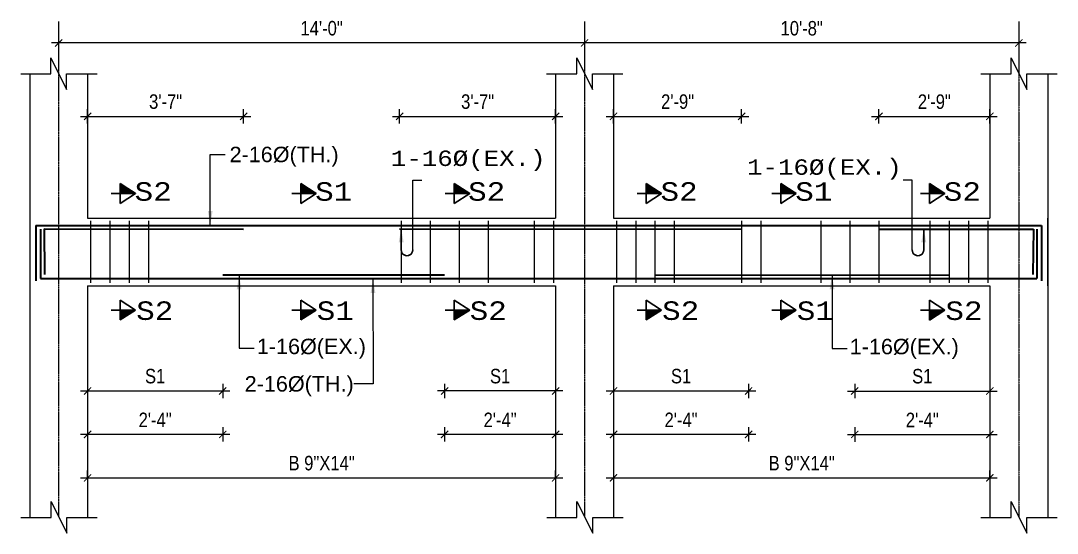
# Model space of a CAD drawing. Header units: inches. Extents: x -2812 to 9774, y -15726 to -746.
# Drawn here: x -1271 to -841.3, y -14314.8 to -14102.4 of the extents above; entities that cross this region are included whole.
import ezdxf

# ---------------------------------------------------------------- set-up
doc = ezdxf.new("R2010")
doc.units = ezdxf.units.IN
doc.header["$LTSCALE"] = 17
doc.header["$MEASUREMENT"] = 0
for name, pattern in [('ACAD_ISO02W100', [15, 12, -3]), ('ACAD_ISO03W100', [30, 12, -18]), ('CENTER2', [1.125, 0.75, -0.125, 0.125, -0.125])]:
    doc.linetypes.add(name, pattern=pattern)
for name, color, linetype, lineweight in [('09 CONTINUITY', 7, 'Continuous', 9), ('15 CENTER', 113, 'CENTER2', 15), ('15 EXT BAR DIMENSION', 130, 'Continuous', 15), ('15 TEXT', 7, 'Continuous', 15), ('20 BEAM ELEVATION', 140, 'ACAD_ISO03W100', 20), ('20 BEAM SECTION ARROW', 7, 'ACAD_ISO02W100', 20), ('20 STIRRUPS', 137, 'Continuous', 20), ('25 BOT BAR', 12, 'Continuous', 25), ('30 EXTRABAR', 6, 'Continuous', 30), ('30 RENFORCEMENT', 12, 'Continuous', 30), ('MARK', 1, 'Continuous', 25), ('Profile ele', 4, 'Continuous', 25), ('RINF', 4, 'Continuous', 25)]:
    doc.layers.add(name, color=color, linetype=linetype, lineweight=lineweight)
doc.layers.add('Dim', color=1, linetype='Continuous')
doc.styles.add('ARIAL', font='arial.ttf')
doc.styles.add('CUNEW', font='cour.ttf')
doc.styles.add('ordinary', font='ARIALN.TTF')
doc.styles.add('TEX8', font='cour.ttf', dxfattribs={"width": 0.75})
doc.dimstyles.new('SUREN 1', dxfattribs={"dimtxt": 0.75, "dimasz": 6, "dimexe": 1.5, "dimexo": 1.5, "dimgap": 1, "dimtad": 1, "dimdec": 1, "dimzin": 3, "dimdsep": 46, "dimlunit": 4, "dimtxsty": 'TEX8', "dimblk": 'ARCHTICK', "dimcen": 0.09375, "dimclrd": 1, "dimclre": 1, "dimclrt": 256, "dimadec": 0, "dimazin": 0, "dimtfac": 0.75, "dimtdec": 1, "dimtmove": 1, "dimatfit": 3, "dimfxl": 1, "dimtolj": 1, "dimtzin": 0, "dimlwd": 9, "dimlwe": 9, "dimarcsym": 0})
doc.dimstyles.new('SUREN 4', dxfattribs={"dimtxt": 4, "dimasz": 3, "dimexe": 3, "dimexo": 0, "dimgap": 3, "dimtad": 1, "dimdec": 0, "dimzin": 3, "dimdsep": 46, "dimlunit": 4, "dimtxsty": 'ordinary', "dimblk": 'ARCHTICK', "dimcen": 8, "dimdle": 3, "dimclrd": 1, "dimclre": 5, "dimclrt": 256, "dimadec": 3, "dimazin": 0, "dimtfac": 1, "dimtdec": 0, "dimtmove": 1, "dimatfit": 3, "dimfxl": 3, "dimfxlon": 1, "dimfrac": 1, "dimtolj": 1, "dimtzin": 0, "dimlwd": 5, "dimlwe": 5, "dimarcsym": 0})

# ---------------------------------------------------------------- blocks, each defined once
blk = doc.blocks.new('_ArchTick')
at = {"color": 0, "linetype": 'ByBlock', "const_width": 0.15}
blk.add_lwpolyline([(-0.5, -0.5), (0.5, 0.5)], dxfattribs=at)
blk = doc.blocks.new('*D1023')
at = {"layer": 'Defpoints', "color": 0, "transparency": 16777216}
for p in [(18631.13, -9217.06), (18687.13, -9217.06), (18687.13, -9260.67)]:
    blk.add_point(p, dxfattribs=at)
at = {"layer": 'Dim', "color": 5, "lineweight": 5, "transparency": 16777216}
for p, q in [((18631.13, -9257.67), (18631.13, -9263.67)), ((18687.13, -9257.67), (18687.13, -9263.67))]:
    blk.add_line(p, q, dxfattribs=at)
at = {"layer": 'Dim', "color": 1, "lineweight": 5, "transparency": 16777216}
blk.add_line((18628.13, -9260.67), (18690.13, -9260.67), dxfattribs=at)
at = {"layer": 'Dim', "color": 1, "lineweight": 5, "transparency": 16777216, "xscale": 3, "yscale": 3, "zscale": 3, "rotation": 180}
blk.add_blockref('_ArchTick', (18631.13, -9260.67), dxfattribs=at)
at = {"layer": 'Dim', "color": 1, "lineweight": 5, "transparency": 16777216, "xscale": 3, "yscale": 3, "zscale": 3}
blk.add_blockref('_ArchTick', (18687.13, -9260.67), dxfattribs=at)
at = {"layer": 'Dim', "transparency": 16777216, "insert": (18659.13, -9254.56), "char_height": 6, "attachment_point": 5, "style": 'ordinary'}
blk.add_mtext('\\A1;S1', dxfattribs=at)
blk = doc.blocks.new('*D1024')
at = {"layer": 'Defpoints', "color": 0, "transparency": 16777216}
for p in [(18631.13, -9217.06), (18687.13, -9217.06), (18631.13, -9278.67)]:
    blk.add_point(p, dxfattribs=at)
at = {"layer": 'Dim', "color": 5, "lineweight": 5, "transparency": 16777216}
for p, q in [((18631.13, -9275.67), (18631.13, -9281.67)), ((18687.13, -9275.67), (18687.13, -9281.67))]:
    blk.add_line(p, q, dxfattribs=at)
at = {"layer": 'Dim', "color": 1, "lineweight": 5, "transparency": 16777216}
blk.add_line((18690.13, -9278.67), (18628.13, -9278.67), dxfattribs=at)
at = {"layer": 'Dim', "color": 1, "lineweight": 5, "transparency": 16777216, "xscale": 3, "yscale": 3, "zscale": 3, "rotation": 180}
blk.add_blockref('_ArchTick', (18631.13, -9278.67), dxfattribs=at)
at = {"layer": 'Dim', "color": 1, "lineweight": 5, "transparency": 16777216, "xscale": 3, "yscale": 3, "zscale": 3}
blk.add_blockref('_ArchTick', (18687.13, -9278.67), dxfattribs=at)
at = {"layer": 'Dim', "transparency": 16777216, "insert": (18659.13, -9272.65), "char_height": 6, "attachment_point": 5, "style": 'ordinary'}
blk.add_mtext('\\A1;2\'-4"', dxfattribs=at)
blk = doc.blocks.new('*D1025')
at = {"layer": 'Defpoints', "color": 0, "transparency": 16777216}
for p in [(18849.13, -9217.06), (18905.13, -9217.06), (18905.13, -9260.67)]:
    blk.add_point(p, dxfattribs=at)
at = {"layer": 'Dim', "color": 5, "lineweight": 5, "transparency": 16777216}
for p, q in [((18849.13, -9257.67), (18849.13, -9263.67)), ((18905.13, -9257.67), (18905.13, -9263.67))]:
    blk.add_line(p, q, dxfattribs=at)
at = {"layer": 'Dim', "color": 1, "lineweight": 5, "transparency": 16777216}
blk.add_line((18846.13, -9260.67), (18908.13, -9260.67), dxfattribs=at)
at = {"layer": 'Dim', "color": 1, "lineweight": 5, "transparency": 16777216, "xscale": 3, "yscale": 3, "zscale": 3, "rotation": 180}
blk.add_blockref('_ArchTick', (18849.13, -9260.67), dxfattribs=at)
at = {"layer": 'Dim', "color": 1, "lineweight": 5, "transparency": 16777216, "xscale": 3, "yscale": 3, "zscale": 3}
blk.add_blockref('_ArchTick', (18905.13, -9260.67), dxfattribs=at)
at = {"layer": 'Dim', "transparency": 16777216, "insert": (18877.13, -9254.56), "char_height": 6, "attachment_point": 5, "style": 'ordinary'}
blk.add_mtext('\\A1;S1', dxfattribs=at)
blk = doc.blocks.new('*D1026')
at = {"layer": 'Defpoints', "color": 0, "transparency": 16777216}
for p in [(18849.13, -9217.06), (18905.13, -9217.06), (18849.13, -9278.67)]:
    blk.add_point(p, dxfattribs=at)
at = {"layer": 'Dim', "color": 5, "lineweight": 5, "transparency": 16777216}
for p, q in [((18849.13, -9275.67), (18849.13, -9281.67)), ((18905.13, -9275.67), (18905.13, -9281.67))]:
    blk.add_line(p, q, dxfattribs=at)
at = {"layer": 'Dim', "color": 1, "lineweight": 5, "transparency": 16777216}
blk.add_line((18908.13, -9278.67), (18846.13, -9278.67), dxfattribs=at)
at = {"layer": 'Dim', "color": 1, "lineweight": 5, "transparency": 16777216, "xscale": 3, "yscale": 3, "zscale": 3, "rotation": 180}
blk.add_blockref('_ArchTick', (18849.13, -9278.67), dxfattribs=at)
at = {"layer": 'Dim', "color": 1, "lineweight": 5, "transparency": 16777216, "xscale": 3, "yscale": 3, "zscale": 3}
blk.add_blockref('_ArchTick', (18905.13, -9278.67), dxfattribs=at)
at = {"layer": 'Dim', "transparency": 16777216, "insert": (18877.13, -9272.65), "char_height": 6, "attachment_point": 5, "style": 'ordinary'}
blk.add_mtext('\\A1;2\'-4"', dxfattribs=at)
blk = doc.blocks.new('*D1027')
at = {"layer": 'Defpoints', "color": 0, "transparency": 16777216}
for p in [(18779.13, -9217.06), (18825.13, -9217.06), (18779.13, -9260.67)]:
    blk.add_point(p, dxfattribs=at)
at = {"layer": 'Dim', "color": 5, "lineweight": 5, "transparency": 16777216}
for p, q in [((18779.13, -9257.67), (18779.13, -9263.67)), ((18825.13, -9257.67), (18825.13, -9263.67))]:
    blk.add_line(p, q, dxfattribs=at)
at = {"layer": 'Dim', "color": 1, "lineweight": 5, "transparency": 16777216}
blk.add_line((18828.13, -9260.67), (18776.13, -9260.67), dxfattribs=at)
at = {"layer": 'Dim', "color": 1, "lineweight": 5, "transparency": 16777216, "xscale": 3, "yscale": 3, "zscale": 3, "rotation": 180}
blk.add_blockref('_ArchTick', (18779.13, -9260.67), dxfattribs=at)
at = {"layer": 'Dim', "color": 1, "lineweight": 5, "transparency": 16777216, "xscale": 3, "yscale": 3, "zscale": 3}
blk.add_blockref('_ArchTick', (18825.13, -9260.67), dxfattribs=at)
at = {"layer": 'Dim', "transparency": 16777216, "insert": (18802.13, -9254.56), "char_height": 6, "attachment_point": 5, "style": 'ordinary'}
blk.add_mtext('\\A1;S1', dxfattribs=at)
blk = doc.blocks.new('*D1028')
at = {"layer": 'Defpoints', "color": 0, "transparency": 16777216}
for p in [(18779.13, -9217.06), (18825.13, -9217.06), (18779.13, -9278.67)]:
    blk.add_point(p, dxfattribs=at)
at = {"layer": 'Dim', "color": 5, "lineweight": 5, "transparency": 16777216}
for p, q in [((18779.13, -9275.67), (18779.13, -9281.67)), ((18825.13, -9275.67), (18825.13, -9281.67))]:
    blk.add_line(p, q, dxfattribs=at)
at = {"layer": 'Dim', "color": 1, "lineweight": 5, "transparency": 16777216}
blk.add_line((18828.13, -9278.67), (18776.13, -9278.67), dxfattribs=at)
at = {"layer": 'Dim', "color": 1, "lineweight": 5, "transparency": 16777216, "xscale": 3, "yscale": 3, "zscale": 3, "rotation": 180}
blk.add_blockref('_ArchTick', (18779.13, -9278.67), dxfattribs=at)
at = {"layer": 'Dim', "color": 1, "lineweight": 5, "transparency": 16777216, "xscale": 3, "yscale": 3, "zscale": 3}
blk.add_blockref('_ArchTick', (18825.13, -9278.67), dxfattribs=at)
at = {"layer": 'Dim', "transparency": 16777216, "insert": (18802.13, -9272.65), "char_height": 6, "attachment_point": 5, "style": 'ordinary'}
blk.add_mtext('\\A1;2\'-4"', dxfattribs=at)
blk = doc.blocks.new('*D1029')
at = {"layer": 'Defpoints', "color": 0, "transparency": 16777216}
for p in [(18949.13, -9217.08), (19005.13, -9217.08), (19005.13, -9260.69)]:
    blk.add_point(p, dxfattribs=at)
at = {"layer": 'Dim', "color": 5, "lineweight": 5, "transparency": 16777216}
for p, q in [((18949.13, -9257.69), (18949.13, -9263.69)), ((19005.13, -9257.69), (19005.13, -9263.69))]:
    blk.add_line(p, q, dxfattribs=at)
at = {"layer": 'Dim', "color": 1, "lineweight": 5, "transparency": 16777216}
blk.add_line((18946.13, -9260.69), (19008.13, -9260.69), dxfattribs=at)
at = {"layer": 'Dim', "color": 1, "lineweight": 5, "transparency": 16777216, "xscale": 3, "yscale": 3, "zscale": 3, "rotation": 180}
blk.add_blockref('_ArchTick', (18949.13, -9260.69), dxfattribs=at)
at = {"layer": 'Dim', "color": 1, "lineweight": 5, "transparency": 16777216, "xscale": 3, "yscale": 3, "zscale": 3}
blk.add_blockref('_ArchTick', (19005.13, -9260.69), dxfattribs=at)
at = {"layer": 'Dim', "transparency": 16777216, "insert": (18977.13, -9254.58), "char_height": 6, "attachment_point": 5, "style": 'ordinary'}
blk.add_mtext('\\A1;S1', dxfattribs=at)
blk = doc.blocks.new('*D1030')
at = {"layer": 'Defpoints', "color": 0, "transparency": 16777216}
for p in [(18949.13, -9217.08), (19005.13, -9217.08), (19005.13, -9278.69)]:
    blk.add_point(p, dxfattribs=at)
at = {"layer": 'Dim', "color": 5, "lineweight": 5, "transparency": 16777216}
for p, q in [((18949.13, -9275.69), (18949.13, -9281.69)), ((19005.13, -9275.69), (19005.13, -9281.69))]:
    blk.add_line(p, q, dxfattribs=at)
at = {"layer": 'Dim', "color": 1, "lineweight": 5, "transparency": 16777216}
blk.add_line((18946.13, -9278.69), (19008.13, -9278.69), dxfattribs=at)
at = {"layer": 'Dim', "color": 1, "lineweight": 5, "transparency": 16777216, "xscale": 3, "yscale": 3, "zscale": 3, "rotation": 180}
blk.add_blockref('_ArchTick', (18949.13, -9278.69), dxfattribs=at)
at = {"layer": 'Dim', "color": 1, "lineweight": 5, "transparency": 16777216, "xscale": 3, "yscale": 3, "zscale": 3}
blk.add_blockref('_ArchTick', (19005.13, -9278.69), dxfattribs=at)
at = {"layer": 'Dim', "transparency": 16777216, "insert": (18977.13, -9272.67), "char_height": 6, "attachment_point": 5, "style": 'ordinary'}
blk.add_mtext('\\A1;2\'-4"', dxfattribs=at)
blk = doc.blocks.new('*D1031')
at = {"layer": 'Defpoints', "color": 0, "transparency": 16777216}
for p in [(18631.13, -9296.67), (18825.13, -9296.67), (18825.13, -9296.67)]:
    blk.add_point(p, dxfattribs=at)
at = {"layer": 'Dim', "color": 5, "lineweight": 5, "transparency": 16777216}
for p, q in [((18631.13, -9296.67), (18631.13, -9293.67)), ((18825.13, -9296.67), (18825.13, -9293.67))]:
    blk.add_line(p, q, dxfattribs=at)
at = {"layer": 'Dim', "color": 1, "lineweight": 5, "transparency": 16777216}
blk.add_line((18628.13, -9296.67), (18828.13, -9296.67), dxfattribs=at)
at = {"layer": 'Dim', "color": 1, "lineweight": 5, "transparency": 16777216, "xscale": 3, "yscale": 3, "zscale": 3, "rotation": 180}
blk.add_blockref('_ArchTick', (18631.13, -9296.67), dxfattribs=at)
at = {"layer": 'Dim', "color": 1, "lineweight": 5, "transparency": 16777216, "xscale": 3, "yscale": 3, "zscale": 3}
blk.add_blockref('_ArchTick', (18825.13, -9296.67), dxfattribs=at)
at = {"layer": 'Dim', "transparency": 16777216, "insert": (18728.13, -9290.6), "char_height": 6, "attachment_point": 5, "style": 'ordinary'}
blk.add_mtext('\\A1;B 9"X14"', dxfattribs=at)
blk = doc.blocks.new('*D1032')
at = {"layer": 'Defpoints', "color": 0, "transparency": 16777216}
for p in [(18849.13, -9296.67), (19005.13, -9296.69, 0), (19005.13, -9296.69)]:
    blk.add_point(p, dxfattribs=at)
at = {"layer": 'Dim', "color": 5, "lineweight": 5, "transparency": 16777216}
for p, q in [((19005.13, -9296.69), (19005.13, -9293.69)), ((18849.13, -9296.67), (18849.13, -9299.69))]:
    blk.add_line(p, q, dxfattribs=at)
at = {"layer": 'Dim', "color": 1, "lineweight": 5, "transparency": 16777216}
blk.add_line((18846.13, -9296.69), (19008.13, -9296.69), dxfattribs=at)
at = {"layer": 'Dim', "color": 1, "lineweight": 5, "transparency": 16777216, "xscale": 3, "yscale": 3, "zscale": 3, "rotation": 180}
blk.add_blockref('_ArchTick', (18849.13, -9296.69), dxfattribs=at)
at = {"layer": 'Dim', "color": 1, "lineweight": 5, "transparency": 16777216, "xscale": 3, "yscale": 3, "zscale": 3}
blk.add_blockref('_ArchTick', (19005.13, -9296.69), dxfattribs=at)
at = {"layer": 'Dim', "transparency": 16777216, "insert": (18927.13, -9290.62), "char_height": 6, "attachment_point": 5, "style": 'ordinary'}
blk.add_mtext('\\A1;B 9"X14"', dxfattribs=at)
blk = doc.blocks.new('A$C760A2D39')
at = {"layer": 'MARK', "color": 2}
blk.add_line((0.65, 1.5), (0.65, 6.92), dxfattribs=at)
blk.add_ellipse((2.15, 1.5), major_axis=(-1.06, 1.06), ratio=1, start_param=0.785398, end_param=3.926991, dxfattribs=at)
blk.add_solid([(1.3, 3.47), (0.65, 6.93), (0, 3.47)], dxfattribs=at)
blk = doc.blocks.new('A$C685A745A')
at = {"layer": '20 BEAM ELEVATION', "linetype": 'Continuous', "lineweight": 20, "ltscale": 10}
blk.add_lwpolyline([(3.65, 1.47), (3.65, 19.57), (5.96, 19.57)], dxfattribs=at)
at = {"layer": '20 BEAM SECTION ARROW', "color": 6, "linetype": 'Continuous'}
blk.add_blockref('A$C760A2D39', (0, -0.01), dxfattribs=at)
blk = doc.blocks.new('*D1033')
at = {"layer": 'Defpoints', "color": 0, "transparency": 16777216}
for p in [(18902.24, -9146.89), (18849.13, -9189.06), (18902.24, -9193.58)]:
    blk.add_point(p, dxfattribs=at)
at = {"layer": 'Dim', "color": 1, "lineweight": 5, "transparency": 16777216}
blk.add_line((18846.13, -9146.89), (18905.24, -9146.89), dxfattribs=at)
at = {"layer": 'Dim', "color": 5, "lineweight": 5, "transparency": 16777216}
for p, q in [((18849.13, -9149.89), (18849.13, -9143.89)), ((18902.24, -9149.89), (18902.24, -9143.89))]:
    blk.add_line(p, q, dxfattribs=at)
at = {"layer": 'Dim', "color": 1, "lineweight": 5, "transparency": 16777216, "xscale": 3, "yscale": 3, "zscale": 3, "rotation": 180}
blk.add_blockref('_ArchTick', (18849.13, -9146.89), dxfattribs=at)
at = {"layer": 'Dim', "color": 1, "lineweight": 5, "transparency": 16777216, "xscale": 3, "yscale": 3, "zscale": 3}
blk.add_blockref('_ArchTick', (18902.24, -9146.89), dxfattribs=at)
at = {"layer": 'Dim', "transparency": 16777216, "insert": (18875.69, -9140.83), "char_height": 6, "attachment_point": 5, "style": 'ordinary'}
blk.add_mtext('\\A1;2\'-9"', dxfattribs=at)
blk = doc.blocks.new('*D1034')
at = {"layer": 'Defpoints', "color": 0, "transparency": 16777216}
for p in [(19005.13, -9146.91), (19005.13, -9189.08), (18959.12, -9193.58)]:
    blk.add_point(p, dxfattribs=at)
at = {"layer": 'Dim', "color": 1, "lineweight": 5, "transparency": 16777216}
blk.add_line((18956.12, -9146.91), (19008.13, -9146.91), dxfattribs=at)
at = {"layer": 'Dim', "color": 5, "lineweight": 5, "transparency": 16777216}
for p, q in [((18959.12, -9149.91), (18959.12, -9143.91)), ((19005.13, -9149.91), (19005.13, -9143.91))]:
    blk.add_line(p, q, dxfattribs=at)
at = {"layer": 'Dim', "color": 1, "lineweight": 5, "transparency": 16777216, "xscale": 3, "yscale": 3, "zscale": 3, "rotation": 180}
blk.add_blockref('_ArchTick', (18959.12, -9146.91), dxfattribs=at)
at = {"layer": 'Dim', "color": 1, "lineweight": 5, "transparency": 16777216, "xscale": 3, "yscale": 3, "zscale": 3}
blk.add_blockref('_ArchTick', (19005.13, -9146.91), dxfattribs=at)
at = {"layer": 'Dim', "transparency": 16777216, "insert": (18982.12, -9140.85), "char_height": 6, "attachment_point": 5, "style": 'ordinary'}
blk.add_mtext('\\A1;2\'-9"', dxfattribs=at)
blk = doc.blocks.new('*D1035')
at = {"layer": 'Defpoints', "color": 0, "transparency": 16777216}
for p in [(18695.8, -9146.89), (18631.13, -9189.06), (18695.8, -9193.57, 0)]:
    blk.add_point(p, dxfattribs=at)
at = {"layer": 'Dim', "color": 1, "lineweight": 5, "transparency": 16777216}
blk.add_line((18628.13, -9146.89), (18698.8, -9146.89), dxfattribs=at)
at = {"layer": 'Dim', "color": 5, "lineweight": 5, "transparency": 16777216}
for p, q in [((18631.13, -9149.89), (18631.13, -9143.89)), ((18695.8, -9149.89), (18695.8, -9143.89))]:
    blk.add_line(p, q, dxfattribs=at)
at = {"layer": 'Dim', "color": 1, "lineweight": 5, "transparency": 16777216, "xscale": 3, "yscale": 3, "zscale": 3, "rotation": 180}
blk.add_blockref('_ArchTick', (18631.13, -9146.89), dxfattribs=at)
at = {"layer": 'Dim', "color": 1, "lineweight": 5, "transparency": 16777216, "xscale": 3, "yscale": 3, "zscale": 3}
blk.add_blockref('_ArchTick', (18695.8, -9146.89), dxfattribs=at)
at = {"layer": 'Dim', "transparency": 16777216, "insert": (18663.46, -9140.83), "char_height": 6, "attachment_point": 5, "style": 'ordinary'}
blk.add_mtext('\\A1;3\'-7"', dxfattribs=at)
blk = doc.blocks.new('*D1036')
at = {"layer": 'Defpoints', "color": 0, "transparency": 16777216}
for p in [(18825.13, -9146.89), (18760.46, -9189.06), (18825.13, -9193.57, 0)]:
    blk.add_point(p, dxfattribs=at)
at = {"layer": 'Dim', "color": 1, "lineweight": 5, "transparency": 16777216}
blk.add_line((18757.46, -9146.89), (18828.13, -9146.89), dxfattribs=at)
at = {"layer": 'Dim', "color": 5, "lineweight": 5, "transparency": 16777216}
for p, q in [((18760.46, -9149.89), (18760.46, -9143.89)), ((18825.13, -9149.89), (18825.13, -9143.89))]:
    blk.add_line(p, q, dxfattribs=at)
at = {"layer": 'Dim', "color": 1, "lineweight": 5, "transparency": 16777216, "xscale": 3, "yscale": 3, "zscale": 3, "rotation": 180}
blk.add_blockref('_ArchTick', (18760.46, -9146.89), dxfattribs=at)
at = {"layer": 'Dim', "color": 1, "lineweight": 5, "transparency": 16777216, "xscale": 3, "yscale": 3, "zscale": 3}
blk.add_blockref('_ArchTick', (18825.13, -9146.89), dxfattribs=at)
at = {"layer": 'Dim', "transparency": 16777216, "insert": (18792.8, -9140.83), "char_height": 6, "attachment_point": 5, "style": 'ordinary'}
blk.add_mtext('\\A1;3\'-7"', dxfattribs=at)
blk = doc.blocks.new('*D1433')
at = {"layer": 'Defpoints', "color": 0, "transparency": 16777216}
for p in [(18619.13, -9107.58), (18837.13, -9107.58), (18619.13, -9116.48)]:
    blk.add_point(p, dxfattribs=at)
at = {"layer": 'Dim', "color": 1, "lineweight": 5, "transparency": 16777216}
blk.add_line((18840.13, -9116.48), (18616.13, -9116.48), dxfattribs=at)
at = {"layer": 'Dim', "color": 5, "lineweight": 5, "transparency": 16777216}
for p, q in [((18619.13, -9113.48), (18619.13, -9119.48)), ((18837.13, -9113.48), (18837.13, -9119.48))]:
    blk.add_line(p, q, dxfattribs=at)
at = {"layer": 'Dim', "color": 1, "lineweight": 5, "transparency": 16777216, "xscale": 3, "yscale": 3, "zscale": 3, "rotation": 180}
blk.add_blockref('_ArchTick', (18619.13, -9116.48), dxfattribs=at)
at = {"layer": 'Dim', "color": 1, "lineweight": 5, "transparency": 16777216, "xscale": 3, "yscale": 3, "zscale": 3}
blk.add_blockref('_ArchTick', (18837.13, -9116.48), dxfattribs=at)
at = {"layer": 'Dim', "transparency": 16777216, "insert": (18728.13, -9110.42), "char_height": 6, "attachment_point": 5, "style": 'ordinary'}
blk.add_mtext('\\A1;14\'-0"', dxfattribs=at)
blk = doc.blocks.new('*D1434')
at = {"layer": 'Defpoints', "color": 0, "transparency": 16777216}
for p in [(18837.13, -9107.58), (19017.13, -9107.6, 0), (18837.13, -9116.5)]:
    blk.add_point(p, dxfattribs=at)
at = {"layer": 'Dim', "color": 1, "lineweight": 5, "transparency": 16777216}
blk.add_line((19020.13, -9116.5), (18834.13, -9116.5), dxfattribs=at)
at = {"layer": 'Dim', "color": 5, "lineweight": 5, "transparency": 16777216}
for p, q in [((18837.13, -9113.5), (18837.13, -9119.5)), ((19017.13, -9113.5), (19017.13, -9119.5))]:
    blk.add_line(p, q, dxfattribs=at)
at = {"layer": 'Dim', "color": 1, "lineweight": 5, "transparency": 16777216, "xscale": 3, "yscale": 3, "zscale": 3, "rotation": 180}
blk.add_blockref('_ArchTick', (18837.13, -9116.5), dxfattribs=at)
at = {"layer": 'Dim', "color": 1, "lineweight": 5, "transparency": 16777216, "xscale": 3, "yscale": 3, "zscale": 3}
blk.add_blockref('_ArchTick', (19017.13, -9116.5), dxfattribs=at)
at = {"layer": 'Dim', "transparency": 16777216, "insert": (18927.13, -9110.44), "char_height": 6, "attachment_point": 5, "style": 'ordinary'}
blk.add_mtext('\\A1;10\'-8"', dxfattribs=at)
blk = doc.blocks.new('BS8')
at = {"layer": 'RINF'}
h = blk.add_hatch(dxfattribs=at)
h.set_pattern_fill('ANSI31', color=1, scale=0.029257, style=0)
h.set_pattern_definition([(135.000000013, (-51284.7855125, -24567.486549), (0.00271529004177, 0.00271529004057), [])])
h.paths.add_polyline_path([(18644.63, -9174.76), (18651.03, -9178.85), (18644.63, -9178.85)])
h = blk.add_hatch(dxfattribs=at)
h.set_pattern_fill('ANSI31', color=1, scale=0.029257, style=0)
h.set_pattern_definition([(135.000000013, (-51209.9452512, -24567.486549), (0.00271529004177, 0.00271529004057), [])])
h.paths.add_polyline_path([(18719.47, -9174.76), (18725.87, -9178.85), (18719.47, -9178.85)])
h = blk.add_hatch(dxfattribs=at)
h.set_pattern_fill('ANSI31', color=1, scale=0.029257, style=0)
h.set_pattern_definition([(135.000000013, (-51146.3113133, -24567.486549), (0.00271529004177, 0.00271529004057), [])])
h.paths.add_polyline_path([(18783.1, -9174.76), (18789.51, -9178.85), (18783.1, -9178.85)])
h = blk.add_hatch(dxfattribs=at)
h.set_pattern_fill('ANSI31', color=1, scale=0.029257, style=0)
h.set_pattern_definition([(135.000000013, (-51066.7855125, -24567.486549), (0.00271529004177, 0.00271529004057), [])])
h.paths.add_polyline_path([(18862.63, -9174.76), (18869.03, -9178.85), (18862.63, -9178.85)])
h = blk.add_hatch(dxfattribs=at)
h.set_pattern_fill('ANSI31', color=1, scale=0.029257, style=0)
h.set_pattern_definition([(135.000000013, (-51408.9452512, -24567.496407), (0.00271529004177, 0.00271529004057), [])])
h.paths.add_polyline_path([(18918.47, -9174.77), (18924.87, -9178.86), (18918.47, -9178.86)])
h = blk.add_hatch(dxfattribs=at)
h.set_pattern_fill('ANSI31', color=1, scale=0.029257, style=0)
h.set_pattern_definition([(135.000000013, (-50949.3533103, -24567.506265), (0.00271529004177, 0.00271529004057), [])])
h.paths.add_polyline_path([(18980.06, -9174.78), (18986.47, -9178.87), (18980.06, -9178.87)])
h = blk.add_hatch(dxfattribs=at)
h.set_pattern_fill('ANSI31', color=1, scale=1.6, style=0)
h.set_pattern_definition([(135.000000013, (-3776358.3959, -826360.30706), (0.148492424155, 0.148492424089), [])])
h.paths.add_polyline_path([(18644.63, -9231.25), (18651.03, -9227.16), (18644.63, -9227.16)])
h = blk.add_hatch(dxfattribs=at)
h.set_pattern_fill('ANSI31', color=1, scale=1.6, style=0)
h.set_pattern_definition([(135.000000013, (-3776283.55565, -826360.30706), (0.148492424155, 0.148492424089), [])])
h.paths.add_polyline_path([(18719.47, -9231.25), (18725.87, -9227.16), (18719.47, -9227.16)])
h = blk.add_hatch(dxfattribs=at)
h.set_pattern_fill('ANSI31', color=1, scale=1.6, style=0)
h.set_pattern_definition([(135.000000013, (-3776219.9217, -826360.30706), (0.148492424155, 0.148492424089), [])])
h.paths.add_polyline_path([(18783.1, -9231.25), (18789.51, -9227.16), (18783.1, -9227.16)])
h = blk.add_hatch(dxfattribs=at)
h.set_pattern_fill('ANSI31', color=1, scale=1.6, style=0)
h.set_pattern_definition([(135.000000013, (-3776140.3959, -826360.30706), (0.148492424155, 0.148492424089), [])])
h.paths.add_polyline_path([(18862.63, -9231.25), (18869.03, -9227.16), (18862.63, -9227.16)])
h = blk.add_hatch(dxfattribs=at)
h.set_pattern_fill('ANSI31', color=1, scale=1.6, style=0)
h.set_pattern_definition([(135.000000013, (-3776482.55565, -826360.31692), (0.148492424155, 0.148492424089), [])])
h.paths.add_polyline_path([(18918.47, -9231.26), (18924.87, -9227.17), (18918.47, -9227.17)])
h = blk.add_hatch(dxfattribs=at)
h.set_pattern_fill('ANSI31', color=1, scale=1.6, style=0)
h.set_pattern_definition([(135.000000013, (-3776022.9637, -826360.32677), (0.148492424155, 0.148492424089), [])])
h.paths.add_polyline_path([(18980.06, -9231.27), (18986.47, -9227.18), (18980.06, -9227.18)])
at = {"layer": '09 CONTINUITY', "color": 2, "lineweight": 5, "ltscale": 25}
for points in [[(18603.41, -9129.23), (18615.91, -9129.23), (18615.91, -9122.6), (18622.45, -9135.78), (18622.45, -9129.23), (18635.03, -9129.23)], [(18821.41, -9129.23), (18833.91, -9129.23), (18833.91, -9122.6), (18840.45, -9135.78), (18840.45, -9129.23), (18853.03, -9129.23)], [(18603.45, -9313.06), (18615.96, -9313.06), (18615.96, -9306.43), (18622.5, -9319.61), (18622.5, -9313.06), (18635.08, -9313.06)], [(18821.45, -9313.06), (18833.96, -9313.06), (18833.96, -9306.43), (18840.5, -9319.61), (18840.5, -9313.06), (18853.08, -9313.06)]]:
    blk.add_lwpolyline(points, dxfattribs=at)
at = {"layer": '09 CONTINUITY', "color": 2, "lineweight": 5, "ltscale": 25, "elevation": 0}
for points in [[(19001.41, -9129.25), (19013.91, -9129.25), (19013.91, -9122.62), (19020.45, -9135.79), (19020.45, -9129.25), (19033.03, -9129.25)], [(19001.45, -9313.08), (19013.96, -9313.08), (19013.96, -9306.45), (19020.5, -9319.63), (19020.5, -9313.08), (19033.08, -9313.08)]]:
    blk.add_lwpolyline(points, dxfattribs=at)
at = {"layer": '15 CENTER', "ltscale": 0.05}
for p, q in [((18619.13, -9107.58), (18619.13, -9312.82)), ((18837.13, -9107.58), (18837.13, -9312.82)), ((19017.13, -9107.6, 0), (19017.13, -9312.84, 0))]:
    blk.add_line(p, q, dxfattribs=at)
at = {"layer": '20 BEAM ELEVATION', "linetype": 'ByBlock', "ltscale": 20}
for p, q in [((18607.13, -9129.23), (18607.13, -9217.06)), ((18631.13, -9129.23), (18631.13, -9189.06)), ((18825.13, -9129.23), (18825.13, -9189.06)), ((18849.13, -9129.23), (18849.13, -9189.06)), ((19005.13, -9129.25, 0), (19005.13, -9189.08, 0)), ((19029.13, -9129.25, 0), (19029.13, -9189.08, 0)), ((18631.13, -9189.06), (18825.13, -9189.06)), ((18849.13, -9189.06), (19005.13, -9189.08, 0)), ((18607.13, -9217.06), (18607.13, -9313.06)), ((18631.13, -9217.06), (18631.13, -9313.06)), ((18631.13, -9217.06), (18825.13, -9217.06)), ((18825.13, -9217.06), (18825.13, -9313.06)), ((18849.13, -9217.06), (18849.13, -9313.06)), ((18849.13, -9217.06), (19005.13, -9217.08, 0)), ((19005.13, -9217.08, 0), (19005.13, -9313.08, 0)), ((19029.13, -9217.08, 0), (19029.13, -9313.08, 0))]:
    blk.add_line(p, q, dxfattribs=at)
at = {"layer": '20 STIRRUPS'}
for p, q in [((18632.32, -9190.12), (18632.32, -9215.89)), ((18640.32, -9190.12), (18640.32, -9215.89)), ((18648.32, -9190.12), (18648.32, -9215.89)), ((18656.32, -9190.12), (18656.32, -9215.89)), ((18761.12, -9190.12), (18761.12, -9215.89)), ((18773.12, -9190.12), (18773.12, -9215.89)), ((18785.12, -9190.12), (18785.12, -9215.89)), ((18797.12, -9190.12), (18797.12, -9215.89)), ((18816.24, -9190.12), (18816.24, -9215.89)), ((18824.24, -9190.12), (18824.24, -9215.89)), ((18850.32, -9190.12), (18850.32, -9215.89)), ((18858.32, -9190.12), (18858.32, -9215.89)), ((18866.32, -9190.12), (18866.32, -9215.89)), ((18874.32, -9190.12), (18874.32, -9215.89)), ((18902.24, -9190.12), (18902.24, -9215.89)), ((18910.24, -9190.12), (18910.24, -9215.89)), ((18935.12, -9190.14, 0), (18935.12, -9215.91, 0)), ((18947.12, -9190.14, 0), (18947.12, -9215.91, 0)), ((18959.12, -9190.14, 0), (18959.12, -9215.91, 0)), ((18980.24, -9190.14, 0), (18980.24, -9215.91, 0)), ((18988.24, -9190.14, 0), (18988.24, -9215.91, 0)), ((18996.24, -9190.14, 0), (18996.24, -9215.91, 0)), ((19004.24, -9190.14, 0), (19004.24, -9215.91, 0))]:
    blk.add_line(p, q, dxfattribs=at)
at = {"layer": '30 EXTRABAR', "lineweight": 30, "ltscale": 0.75}
for p, q in [((18613.11, -9193.56, 0), (18613.26, -9212.38, 0)), ((18959.12, -9193.58, 0), (19023.18, -9193.58, 0)), ((19023.18, -9193.58, 0), (19023, -9212.4, 0)), ((18687.13, -9212.59), (18779.13, -9212.6)), ((18866.32, -9212.61), (18988.24, -9212.64, 0))]:
    blk.add_line(p, q, dxfattribs=at)
at = {"layer": '30 EXTRABAR', "lineweight": 30, "ltscale": 0.75, "elevation": 0, "flags": 128}
for points in [[(18613.11, -9193.56), (18695.8, -9193.57)], [(18760.46, -9193.56), (18902.24, -9193.58)]]:
    blk.add_lwpolyline(points, dxfattribs=at)
at = {"layer": '30 RENFORCEMENT', "lineweight": 30, "ltscale": 0.75}
for p, q in [((18609.66, -9192.09), (18609.66, -9214.98)), ((18609.66, -9192.11), (19026.6, -9192.11, 0)), ((18611.66, -9193.62), (18611.66, -9214.06)), ((19024.6, -9193.64, 0), (19024.6, -9214.08, 0)), ((19026.6, -9192.11, 0), (19026.6, -9215, 0)), ((18611.66, -9214.06), (18612.81, -9214.06)), ((18612.81, -9214.06), (19024.6, -9214.08, 0))]:
    blk.add_line(p, q, dxfattribs=at)
at = {"layer": 'Profile ele'}
blk.add_line((19029.13, -9189.08, 0), (19029.13, -9217.08, 0), dxfattribs=at)
at = {"layer": 'RINF', "color": 1}
for p, q in [((18644.63, -9182.94), (18644.63, -9174.76)), ((18651.03, -9178.85), (18644.63, -9174.76)), ((18719.47, -9182.94), (18719.47, -9174.76)), ((18725.87, -9178.85), (18719.47, -9174.76)), ((18783.1, -9182.94), (18783.1, -9174.76)), ((18789.51, -9178.85), (18783.1, -9174.76)), ((18862.63, -9182.94), (18862.63, -9174.76)), ((18869.03, -9178.85), (18862.63, -9174.76)), ((18918.47, -9182.95, 0), (18918.47, -9174.77, 0)), ((18924.87, -9178.86, 0), (18918.47, -9174.77, 0)), ((18980.06, -9182.96, 0), (18980.06, -9174.78, 0)), ((18986.47, -9178.87, 0), (18980.06, -9174.78, 0)), ((18640.89, -9178.85), (18651.03, -9178.85)), ((18651.03, -9178.85), (18644.63, -9182.94)), ((18715.73, -9178.85), (18725.87, -9178.85)), ((18725.87, -9178.85), (18719.47, -9182.94)), ((18779.36, -9178.85), (18789.51, -9178.85)), ((18789.51, -9178.85), (18783.1, -9182.94)), ((18858.89, -9178.85), (18869.03, -9178.85)), ((18869.03, -9178.85), (18862.63, -9182.94)), ((18914.73, -9178.86, 0), (18924.87, -9178.86, 0)), ((18924.87, -9178.86, 0), (18918.47, -9182.95, 0)), ((18976.32, -9178.87, 0), (18986.47, -9178.87, 0)), ((18986.47, -9178.87, 0), (18980.06, -9182.96, 0)), ((18644.63, -9223.07, 0), (18644.63, -9231.25, 0)), ((18651.03, -9227.16, 0), (18644.63, -9223.07, 0)), ((18719.47, -9223.07, 0), (18719.47, -9231.25, 0)), ((18725.87, -9227.16, 0), (18719.47, -9223.07, 0)), ((18783.1, -9223.07, 0), (18783.1, -9231.25, 0)), ((18789.51, -9227.16, 0), (18783.1, -9223.07, 0)), ((18862.63, -9223.07, 0), (18862.63, -9231.25, 0)), ((18869.03, -9227.16, 0), (18862.63, -9223.07, 0)), ((18918.47, -9223.08, 0), (18918.47, -9231.26, 0)), ((18924.87, -9227.17, 0), (18918.47, -9223.08, 0)), ((18980.06, -9223.09, 0), (18980.06, -9231.27, 0)), ((18986.47, -9227.18, 0), (18980.06, -9223.09, 0)), ((18640.89, -9227.16, 0), (18651.03, -9227.16, 0)), ((18651.03, -9227.16, 0), (18644.63, -9231.25, 0)), ((18715.73, -9227.16, 0), (18725.87, -9227.16, 0)), ((18725.87, -9227.16, 0), (18719.47, -9231.25, 0)), ((18779.36, -9227.16, 0), (18789.51, -9227.16, 0)), ((18789.51, -9227.16, 0), (18783.1, -9231.25, 0)), ((18858.89, -9227.16, 0), (18869.03, -9227.16, 0)), ((18869.03, -9227.16, 0), (18862.63, -9231.25, 0)), ((18914.73, -9227.17, 0), (18924.87, -9227.17, 0)), ((18924.87, -9227.17, 0), (18918.47, -9231.26, 0)), ((18976.32, -9227.18, 0), (18986.47, -9227.18, 0)), ((18986.47, -9227.18, 0), (18980.06, -9231.27, 0))]:
    blk.add_line(p, q, dxfattribs=at)
at = {"layer": '15 EXT BAR DIMENSION', "xscale": -1.599999999998545, "yscale": 1.599999999998545, "zscale": 1.600000000000193}
blk.add_blockref('A$C685A745A', (18978.78, -9204.64, 0), dxfattribs=at)
at = {"layer": '15 TEXT', "xscale": 1.600000000000364, "yscale": 1.600000000000364, "zscale": 1.600000000000364}
blk.add_blockref('A$C685A745A', (18760.08, -9204.63), dxfattribs=at)
at = {"layer": '15 EXT BAR DIMENSION', "style": 'CUNEW'}
for p in [(18756.83, -9167.46), (18904.48, -9171.11, 0)]:
    blk.add_text('1-16%%C(EX.)', height=6.4, dxfattribs=at).set_placement(p)
at = {"layer": '15 TEXT', "style": 'ARIAL'}
for s, p in [('2-16%%C(TH.)', (18689.99, -9165.88, 0)), ('1-16%%C(EX.)', (18701.29, -9245.42, 0)), ('1-16%%C(EX.)', (18947.06, -9245.47, 0)), ('2-16%%C(TH.)', (18696.25, -9260.92, 0))]:
    blk.add_text(s, height=6.4, dxfattribs=at).set_placement(p)
at = {"layer": '20 BEAM SECTION ARROW', "color": 2, "style": 'CUNEW'}
for s, p in [('S2', (18650.61, -9181.87)), ('S1', (18725.45, -9181.87)), ('S2', (18788.85, -9181.87, 0)), ('S2', (18868.61, -9181.87)), ('S1', (18924.45, -9181.88, 0)), ('S2', (18986.04, -9181.89, 0)), ('S2', (18651.26, -9231.24, 0)), ('S1', (18726.1, -9231.24, 0)), ('S2', (18789.5, -9231.24)), ('S2', (18869.26, -9231.24, 0)), ('S1', (18925.1, -9231.25, 0)), ('S2', (18986.69, -9231.26, 0))]:
    blk.add_text(s, height=7.68, rotation=360, dxfattribs=at).set_placement(p)
at = {"layer": 'Dim'}
for base, p1, p2, text, picture, middle in [((18619.13, -9116.48), (18837.13, -9107.58), (18619.13, -9107.58), '14\'-0"', '*D1433', (18728.13, -9110.42)), ((18837.13, -9116.5), (19017.13, -9107.6, 0), (18837.13, -9107.58), '10\'-8"', '*D1434', (18927.13, -9110.44)), ((18695.8, -9146.89), (18631.13, -9189.06), (18695.8, -9193.57, 0), '3\'-7"', '*D1035', (18663.46, -9140.83)), ((18825.13, -9146.89), (18760.46, -9189.06), (18825.13, -9193.57, 0), '3\'-7"', '*D1036', (18792.8, -9140.83)), ((18902.24, -9146.89), (18849.13, -9189.06), (18902.24, -9193.58), '2\'-9"', '*D1033', (18875.69, -9140.83)), ((19005.13, -9146.91, 0), (18959.12, -9193.58, 0), (19005.13, -9189.08, 0), '2\'-9"', '*D1034', (18982.12, -9140.85, 0)), ((18687.13, -9260.67), (18631.13, -9217.06), (18687.13, -9217.06), 'S1', '*D1023', (18659.13, -9254.56)), ((18631.13, -9278.67), (18687.13, -9217.06), (18631.13, -9217.06), '2\'-4"', '*D1024', (18659.13, -9272.65)), ((18779.13, -9260.67), (18825.13, -9217.06), (18779.13, -9217.06), 'S1', '*D1027', (18802.13, -9254.56)), ((18779.13, -9278.67), (18825.13, -9217.06), (18779.13, -9217.06), '2\'-4"', '*D1028', (18802.13, -9272.65)), ((18905.13, -9260.67), (18849.13, -9217.06), (18905.13, -9217.06), 'S1', '*D1025', (18877.13, -9254.56)), ((18849.13, -9278.67), (18905.13, -9217.06), (18849.13, -9217.06), '2\'-4"', '*D1026', (18877.13, -9272.65)), ((19005.13, -9260.69, 0), (18949.13, -9217.08, 0), (19005.13, -9217.08, 0), 'S1', '*D1029', (18977.13, -9254.58, 0)), ((19005.13, -9278.69, 0), (18949.13, -9217.08, 0), (19005.13, -9217.08, 0), '2\'-4"', '*D1030', (18977.13, -9272.67, 0)), ((18825.13, -9296.67), (18631.13, -9296.67), (18825.13, -9296.67), 'B 9"X14"', '*D1031', (18728.13, -9290.6)), ((19005.13, -9296.69), (18849.13, -9296.67), (19005.13, -9296.69, 0), 'B 9"X14"', '*D1032', (18927.13, -9290.62))]:
    dim = blk.add_linear_dim(base=base, p1=p1, p2=p2, text=text, dimstyle='SUREN 4', override={"dimtxt": 6}, dxfattribs=at)
    dim.commit()
    dim.dimension.update_dxf_attribs({"geometry": picture, "text_midpoint": middle})
at = {"layer": '15 TEXT'}
for points in [[(18681.97, -9192.06, 0), (18681.97, -9162.72, 0), (18688.15, -9162.72, 0)], [(18693.93, -9212.56, 0), (18693.96, -9242.98, 0), (18700.14, -9242.98, 0)], [(18749.43, -9214.06, 0), (18749.46, -9257.67, 0), (18741.5, -9257.67, 0)], [(18939.71, -9212.61, 0), (18939.74, -9243.03, 0), (18945.92, -9243.03, 0)]]:
    blk.add_leader(points, dimstyle='SUREN 1', dxfattribs=at)

msp = doc.modelspace()

# ---------------------------------------------------------------- block references
at = {"layer": '25 BOT BAR'}
msp.add_blockref('BS8', (-19874.4, -4995.15, 0), dxfattribs=at)

doc.saveas('drawing.dxf')
